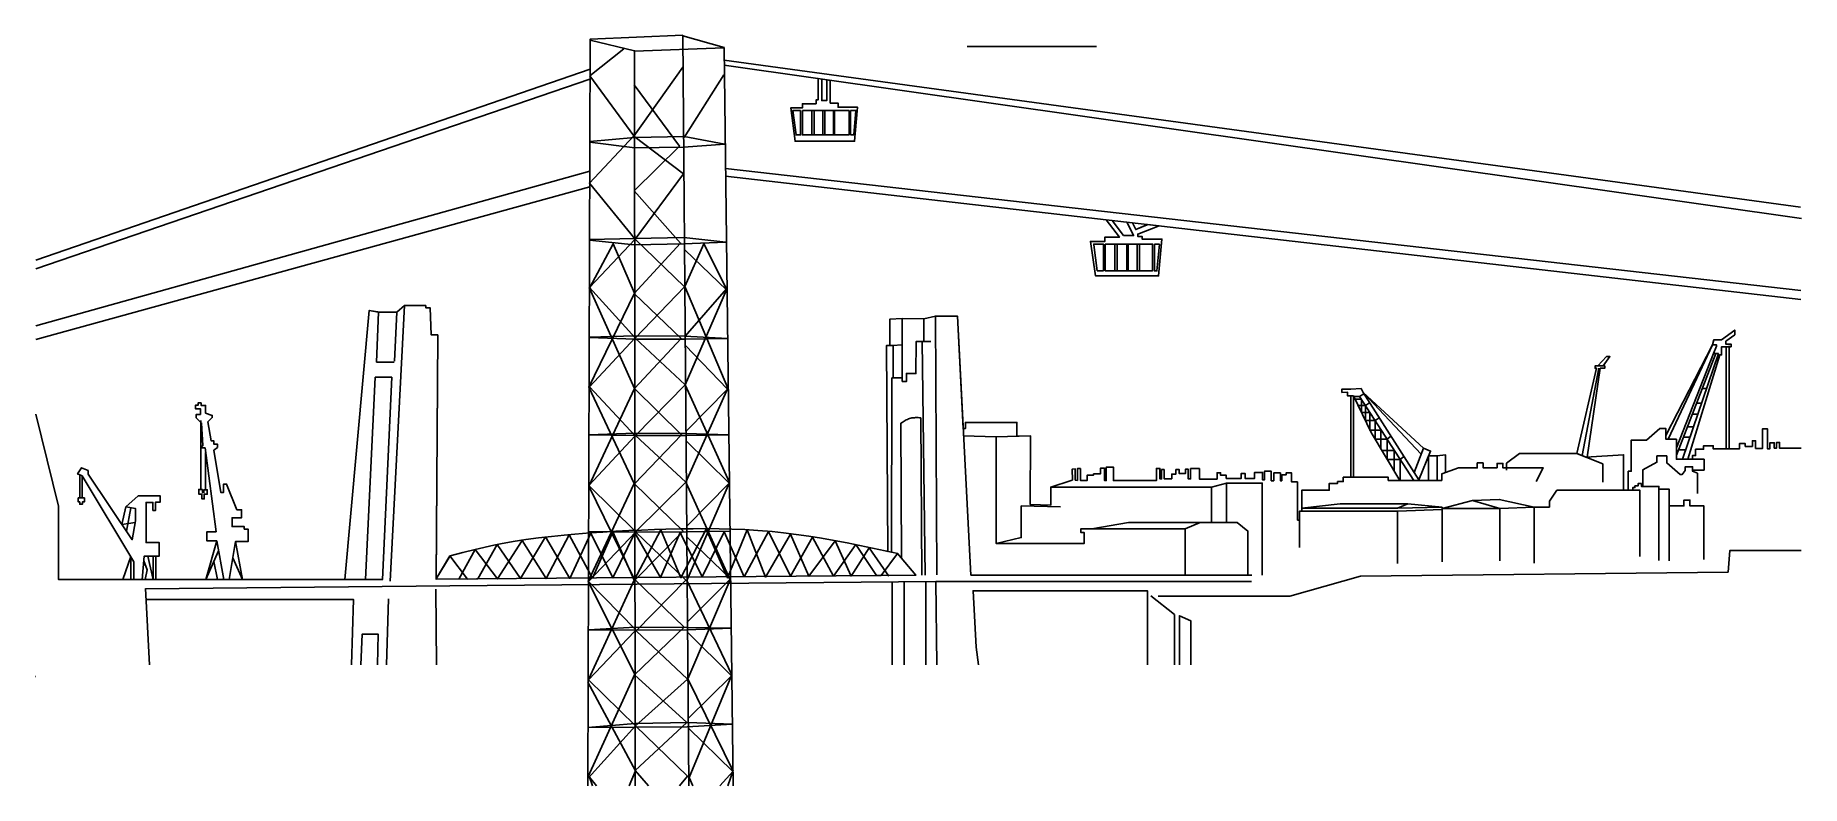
# Model space of a CAD drawing. Header units: millimetres. Extents: x -2 to 7444, y 292 to 3457.
import ezdxf

# ---------------------------------------------------------------- set-up
doc = ezdxf.new("R2010")
doc.units = ezdxf.units.MM
doc.layers.get('0').update_dxf_attribs({"color": 10})
for name, color, linetype in [('Layer 2 cut', 100, 'Continuous'), ('Layer 3 cut', 5, 'Continuous'), ('Layer 3 engraving', 4, 'Continuous')]:
    doc.layers.add(name, color=color, linetype=linetype)

msp = doc.modelspace()

# ---------------------------------------------------------------- linework, layer by layer
for points in [[(2327.4, 292), (2336.7, 3440.8), (2727.5, 3457.2), (2752.4, 292)], [(2336.7, 3436.7), (2524, 3392.3), (2527.3, 292)], [(2939.3, 292), (2901.6, 3405.4), (2727.5, 3455.6)], [(2526.9, 952.7), (2329.5, 1154), (2528.9, 1363.5), (2331.6, 1558.7), (2526.9, 1768.2), (2333.6, 1974.2), (2526.8, 2181.7), (2333.5, 2394), (2526.8, 2597.3), (2333.5, 2833.6), (2520.6, 3033.3), (2335.6, 3286), (2479.5, 3399.6)], [(2524, 3390.5), (2901.6, 3404.1)], [(2902.2, 3352.3), (7440.1, 2732.9)], [(-0.5, 2508.1), (2336.4, 3313.9)], [(2712.9, 292), (2747.4, 331.9), (2527.4, 545.2), (2747.4, 742), (2530.7, 945.5), (2740.9, 1158.8), (2527.4, 1362.2), (2740.9, 1572.2), (2527.4, 1769.1), (2737.6, 1982.4), (2527.3, 2180.3), (2734.2, 2396.9), (2527.3, 2597.1), (2730.9, 2872.7), (2520.7, 3031.3), (2727.6, 3323.4)], [(2733.3, 3026.6), (2901.1, 3290.3)], [(2902.5, 3330.9), (7444.4, 2684.2)], [(-0.5, 2472.5), (2336.2, 3271.7)], [(2583.3, 292), (2526.6, 356.1), (2744.3, 558), (2524, 759.9), (2732.6, 961), (2526.6, 1160.7), (2728.6, 1365.2), (2523.9, 1564.9), (2722.1, 1772.4), (2524, 1967.8), (2720.8, 2177.9), (2522.7, 2368.6), (2718.3, 2580.9), (2522.7, 2801.3), (2713.1, 2989), (2522.7, 3248.3)], [(3298, 3274.7), (3298, 3184.7), (3289.7, 3184.7), (3289.7, 3168.2), (3231.8, 3168.2), (3231.8, 3156.3), (3231.8, 3150.6), (3182.5, 3150.6), (3201.2, 3010.6), (3451.5, 3010.6), (3464.1, 3153.4), (3382, 3153.4), (3382, 3171.1), (3349.2, 3171.1), (3349.2, 3267.2)], [(3334.1, 3268.7), (3334.1, 3182), (3313.2, 3182), (3313.2, 3272.3)], [(3224, 3139.9), (3191.2, 3139.9), (3204.9, 3037.2), (3224, 3037.2), (3224, 3139.9)], [(3231.6, 3139.9), (3231.6, 3037.2), (3428.2, 3037.2), (3428.2, 3139.9), (3231.6, 3139.9)], [(3272, 3139.9), (3272, 3037.2)], [(3281.4, 3139.9), (3281.4, 3037.2)], [(3317.4, 3139.9), (3317.4, 3037.2)], [(3325.7, 3139.9), (3325.7, 3037.2)], [(3362.5, 3139.9), (3362.5, 3037.2)], [(3367.6, 3139.9), (3367.6, 3037.2)], [(3434.7, 3037.2), (3448.1, 3037.2), (3457.1, 3139.9), (3434.7, 3139.9), (3434.7, 3037.2)], [(2335.5, 3009.9), (2523.9, 3025.5), (2732.7, 3030.9), (2905.3, 2997.4), (2730, 2985.4), (2525.3, 2982.7), (2335.5, 3007.1)], [(-0.5, 2231.4), (2335.1, 2883.5)], [(2907.8, 2894.8), (7441.2, 2381.1)], [(2908.1, 2862.9), (7441.4, 2342.3)], [(-0.5, 2174.3), (2334.9, 2818)], [(4512.3, 2679.1), (4568.3, 2605.6), (4507.4, 2606.2), (4507.4, 2587.6), (4445.9, 2587.6), (4467.9, 2442.5), (4733, 2442.5), (4747.2, 2597.7), (4663.8, 2597.7), (4663.8, 2608.7), (4645.7, 2608.7), (4645.7, 2618.5), (4735.4, 2653.1)], [(4537, 2675.6), (4585.9, 2612.5), (4627.6, 2612.5), (4600.7, 2667.3)], [(4685.2, 2658), (4636.9, 2637.7), (4623.4, 2665.9)], [(2329, 330.1), (2525.9, 762.6), (2329, 1153.9), (2522, 1566.1), (2331.6, 1973.1), (2524.5, 2369.6), (2434.5, 2577.2), (2335.4, 2393.5)], [(2334.1, 2592.8), (2521.8, 2573.3), (2731.7, 2577.2), (2909.1, 2585), (2731.7, 2604.6), (2525.7, 2600.7), (2334.1, 2595.5)], [(2883.8, 292), (2939.4, 353.8), (2748.4, 742.1), (2927.8, 1159.7), (2740.6, 1571.7), (2917.3, 1969.5), (2735.4, 2397.6), (2816, 2577.3), (2912.2, 2387.7), (2736.8, 2187.7)], [(2770.2, 292), (2755, 326.8), (2934.3, 759.3), (2744.6, 1157.2), (2923.9, 1570.8), (2738.1, 1982.9), (2912.2, 2383.5), (2738.1, 2551.1)], [(4460.2, 2573.6), (4475, 2464.4), (4500.8, 2464.4), (4500.8, 2576.8), (4459.7, 2576.8), (4459.7, 2574.3)], [(4507.9, 2576.7), (4507.9, 2463.9), (4707.8, 2463.9), (4707.8, 2576.7), (4507.9, 2576.7)], [(4548.5, 2576.3), (4548.5, 2463.9)], [(4558.1, 2576.7), (4558.1, 2464.2)], [(4598.8, 2576), (4598.8, 2463.5)], [(4604.6, 2576.7), (4604.6, 2463.9)], [(4643.1, 2576.7), (4643.1, 2463.9)], [(4652.8, 2576.7), (4652.8, 2463.9)], [(4715.7, 2576.2), (4715.7, 2463.6), (4726.1, 2463.6), (4736.5, 2576.2), (4715.7, 2576.2)], [(2330.2, 739.4), (2524.5, 1161.6), (2331.5, 1555.5), (2523.2, 1968), (2332.8, 2393.1)], [(1687.8, 1161.6), (1694.2, 2193.4), (1667.1, 2193.4), (1662.3, 2308.1), (1643.7, 2308.1), (1643.7, 2317.4), (1554.9, 2317.4), (1494.1, 1154.6)], [(1302.1, 1161.5), (1405.8, 2297), (1450, 2288.9), (1521.9, 2288.9), (1511.4, 2083.2)], [(1445.1, 2289.8), (1436.3, 2078.7), (1510.9, 2078.7)], [(3600.2, 2148.7), (3599.8, 2259.4), (3652.9, 2262.4), (3744, 2260.7)], [(3652.9, 2262.4), (3652.9, 1996.3)], [(3792.6, 2273), (3744, 2260.7), (3744, 2165.9)], [(3941.3, 1179.6), (3884.9, 2273), (3792.6, 2273), (3798.6, 1180.8)], [(2333.6, 2182.6), (2525.7, 2175.3), (2737.1, 2174.8), (2916.2, 2178.4), (2736.6, 2188.4), (2525.3, 2188.9), (2334.7, 2183.6)], [(3773.7, 2165.2), (3736.7, 2165.2), (3710.9, 2165.2), (3710.1, 2030.4), (3670.1, 2031.1), (3670.1, 1996.3), (3652.9, 1996.3)], [(3736.7, 2165.2), (3748.8, 1180.4)], [(6942.4, 1668.8), (7093.2, 2115), (7073, 2115), (7085.2, 2145.3), (7085.2, 2152.2), (7068.2, 2152.2), (7074.6, 2173), (7106, 2173), (7162, 2213.6), (7162, 2193.9), (7124.1, 2166.8), (7124.1, 2155.1), (7146.5, 2155.1), (7146.5, 2143.4), (7106.6, 2143.4), (7106.6, 2108.8), (7099.1, 2108.8), (6965.1, 1668.8)], [(2742.4, 1789.2), (2915.8, 1965.1), (2737.2, 2150.7)], [(3614.2, 2148.7), (3586.2, 2148.7)], [(3586.2, 2148.7), (3591.2, 1280.5)], [(3649.5, 2150.9), (3614.2, 2148.7), (3614.2, 2012.8)], [(6607.9, 2062.4), (6636.1, 2102.3), (6621.7, 2102.3), (6585.2, 2062.4)], [(6872.1, 1769.3), (7068.2, 2152.2)], [(6881.8, 1753.4), (7068.2, 2152.2)], [(6916.7, 1686.1), (7083.1, 2115)], [(6916.7, 1716.6), (7073, 2115)], [(7126.5, 2143.4), (7126.5, 1712.4)], [(7138.5, 2147.8), (7138.5, 1712.4)], [(1462.1, 1161.4), (1500.7, 2015), (1431.1, 2015), (1389.2, 1161.5)], [(3608.5, 2012.6), (3607.6, 1277)], [(3608.5, 2012.6), (3652.9, 2012.9)], [(6496.2, 1693.3), (6579.8, 2052.9), (6573.4, 2052.9), (6573.4, 2062.4), (6614.4, 2062.4), (6614.4, 2053.1), (6595.5, 2053.1), (6540.5, 1678.3)], [(6519.1, 1684.2), (6589, 2052.8)], [(5749.7, 1579.9), (5630.1, 1781.6), (5554.8, 1936.4), (5530.4, 1936.4), (5530.4, 1951.3), (5505.9, 1950.7), (5505.9, 1965), (5543.5, 1965), (5587, 1966.8), (5596.2, 1950.5), (5830.1, 1581.7)], [(5543.4, 1936.4), (5543.4, 1593)], [(5554.8, 1936.4), (5554.8, 1593)], [(5579.9, 1933.4), (5598.6, 1945.1)], [(5850.4, 1716), (5596.2, 1950.5)], [(5840.4, 1690.1), (5596.2, 1950.5)], [(7025.8, 1967.3), (7043.3, 1967.3)], [(792.8, 1161.5), (762.5, 1324.3), (721.2, 1324.3), (721.2, 1363.3), (760.2, 1363.3), (713.2, 1716.5), (695.1, 1716.5), (703.6, 1726.9), (698.7, 1821.2), (676.6, 1844.3), (676.6, 1857.8), (694.2, 1857.8), (694.2, 1882), (673, 1882), (673, 1896.4), (683.8, 1896.4), (683.8, 1906.3), (696.9, 1906.3), (696.9, 1895.9), (715.3, 1895.9), (715.3, 1863.6), (744, 1853.7), (744, 1844.8), (725.6, 1827.2), (738.8, 1747.2), (750.1, 1747.2), (750.1, 1732.6), (765.3, 1732.6), (765.3, 1719), (749.8, 1707.2), (779.7, 1529.2), (791.5, 1529.2), (791.5, 1564.4), (804.2, 1564.4), (847.7, 1455.7), (867.2, 1455.7), (867.2, 1422), (827.3, 1422), (827.3, 1384.9), (878.3, 1384.9), (878.3, 1374.7), (894.8, 1374.7), (894.8, 1321.4), (841.7, 1321.4), (814.9, 1161.5)], [(5808.7, 1579.9), (5580.6, 1934.3), (5555.8, 1934.3)], [(5670.7, 1713.2), (5670.7, 1791.6), (5623.5, 1791.6), (5623.5, 1866.1), (5588.7, 1866.1), (5588.7, 1921.9), (5562.1, 1921.9)], [(5751.1, 1578.4), (5751.1, 1667.9), (5696.9, 1667.9), (5696.9, 1753.9), (5646.6, 1753.9), (5646.6, 1832.3), (5605.2, 1832.3), (5605.2, 1895.2), (5574.8, 1895.2)], [(5605.3, 1895.6), (5623, 1907.3)], [(7001.6, 1905.1), (7022.3, 1905.1)], [(-0.5, 1859.7), (96.2, 1471), (96.2, 1161.5), (1389.5, 1161.5)], [(695.2, 1541.4), (695.2, 1832.8)], [(3647.3, 1820.7), (3651.6, 1823.7), (3656, 1826.7), (3660.5, 1829.6), (3664.9, 1832.4), (3669.5, 1834.9), (3674.1, 1837.2), (3678.8, 1839.3), (3683, 1840.8), (3688.5, 1842.2), (3693.5, 1843.2), (3698.6, 1843.9), (3703.8, 1844.3), (3709, 1844.5), (3714.3, 1844.6), (3719.6, 1844.5), (3724.9, 1844.3), (3730.3, 1844.1)], [(3647.3, 1820.7), (3650, 1250.7)], [(3730.3, 1844.1), (3734.9, 1179.6)], [(4135.9, 1766.2), (4135.9, 1824), (3919.2, 1824), (3919.2, 1798.3), (3909.4, 1798.3)], [(5646, 1832.4), (5663, 1843.7)], [(6713.4, 1539), (6713.4, 1618.6), (6725.8, 1618.6), (6725.8, 1697), (6725.8, 1697), (6725.8, 1749.5), (6789.6, 1749.5), (6846.7, 1798), (6872.1, 1798), (6872.1, 1753.4), (6916.7, 1753.4), (6916.7, 1668.8), (7033, 1668.8), (7033, 1623.3), (6984.4, 1623.3)], [(6962.9, 1805.3), (6988.5, 1805.3)], [(6983.8, 1668.8), (6983.8, 1684.4), (6997.5, 1684.4), (6997.5, 1711.3), (7030.7, 1711.3), (7030.7, 1726.2), (7071.4, 1726.2), (7071.4, 1712.4), (7182, 1712.4), (7182, 1734.7), (7206.6, 1734.7), (7206.6, 1723.3), (7237, 1723.3), (7237, 1746.8), (7250.1, 1746.8), (7250.1, 1714.7), (7279.9, 1714.7), (7279.9, 1797.7), (7300, 1797.7), (7300, 1713.6), (7310.3, 1713.6), (7310.3, 1738.7), (7328.6, 1738.7), (7328.6, 1716.4), (7338.9, 1716.4), (7338.9, 1739.9), (7351, 1739.9), (7351, 1715.3), (7442.6, 1715.3)], [(6984, 1859.6), (7006.9, 1859.6)], [(2331.7, 1772), (2525.8, 1768.7), (2741.1, 1769.5), (2919.8, 1772), (2739.7, 1776.9), (2525.1, 1778.5), (2332.7, 1772)], [(2742.4, 1384.9), (2922.4, 1568.6), (2739.8, 1747.5)], [(3909.9, 1767.5), (4048.5, 1764.2), (4193.7, 1767.5), (4192.1, 1477.4), (4278.5, 1474.9), (4278.5, 1551.5), (4365, 1580), (4369.9, 1580.9), (4369, 1627.3), (4382.1, 1628.1), (4382.1, 1580.9), (4391.1, 1580), (4391.1, 1629.9), (4403.9, 1629.9), (4403.9, 1579.4), (4432.7, 1579.4), (4432.7, 1602.5), (4459.3, 1602.5), (4459.3, 1607.4), (4487.9, 1607.4), (4487.9, 1631.1), (4505.9, 1631.1), (4505.9, 1578.8), (4512.5, 1578.8), (4512.5, 1636), (4542.8, 1636), (4542.8, 1578.8), (4724.4, 1578.8), (4724.4, 1630.3), (4739.1, 1630.3), (4739.1, 1586.1), (4745.7, 1586.1), (4745.7, 1625.4), (4756.3, 1625.4), (4756.3, 1586.9), (4789, 1586.9), (4789, 1606.6), (4806.2, 1606.6), (4806.2, 1625.4), (4820.1, 1625.4), (4820.1, 1608.2), (4846.6, 1608.2), (4846.6, 1626.9), (4858.2, 1626.9), (4858.2, 1585.7), (4868.2, 1585.7), (4868.2, 1629.4), (4905.2, 1629.4), (4905.2, 1585.1), (4973.1, 1585.1), (4979.7, 1585.1), (4979.7, 1612.2), (4994.6, 1612.2), (4994.6, 1601.5), (5018.5, 1601.5), (5018.5, 1588.3), (5082, 1588.3), (5082, 1608.9), (5097.7, 1608.9), (5097.7, 1588.3), (5138.2, 1588.3), (5138.2, 1613.2), (5172, 1613.2), (5172, 1582.1), (5179.8, 1582.1), (5179.8, 1618.7), (5208, 1618.7), (5208, 1578.2), (5218.7, 1578.2), (5218.7, 1611.2), (5246.9, 1611.2), (5246.9, 1578.2), (5252.4, 1578.2), (5252.4, 1602.8), (5270.7, 1602.8), (5270.7, 1611.5), (5294.2, 1611.5), (5294.2, 1573.1), (5318.7, 1573.1), (5318.7, 1412.1)], [(4048.5, 1764.2), (4048.5, 1313.7), (4419.8, 1313.7), (4419.8, 1359.7), (4405.6, 1359.7), (4405.6, 1375.6), (4846, 1375.6), (4846, 1179.6)], [(5696.9, 1754.2), (5712.1, 1765.8)], [(5810.6, 1612.4), (5850.4, 1716), (5879.9, 1703.7), (5830.1, 1581.7)], [(6946.3, 1762.4), (6974, 1762.4)], [(715.8, 1540.5), (715.8, 1697.1)], [(5337.2, 1451), (5337.2, 1538), (5452.5, 1538), (5452.5, 1566.8), (5488.2, 1566.8), (5488.2, 1575.1), (5511.6, 1575.1), (5511.6, 1593), (5701.6, 1593), (5701.6, 1579.9), (5871.5, 1579.9), (5927.4, 1579.9), (5927.4, 1607.3), (5997.7, 1632.5), (6076.4, 1632.5), (6076.4, 1653.3), (6101.1, 1653.3), (6101.1, 1633.2), (6160.2, 1633.2), (6160.2, 1651.2), (6184.7, 1651.2), (6184.7, 1632.5), (6355, 1632.5), (6324.9, 1575)], [(5726.1, 1619.8), (5726.1, 1706.4), (5674.7, 1706.4)], [(5752.2, 1667.4), (5766.9, 1680)], [(5871.5, 1579.9), (5871.5, 1683.3), (5907.3, 1683.3), (5907.3, 1579.9)], [(5907.3, 1683.3), (5943.3, 1687.4), (5943.3, 1613)], [(6199.6, 1622.4), (6199.6, 1652.4), (6254.8, 1693.3), (6298.8, 1693.3), (6496.2, 1693.3), (6605.5, 1649.6), (6605.5, 1572.7)], [(6534.7, 1677.9), (6693.5, 1688), (6693.5, 1615.9)], [(6775.1, 1554.6), (6775.1, 1625), (6834.1, 1656.2), (6834.1, 1682.8), (6875.5, 1682.8), (6875.5, 1653.3), (6932.2, 1605.2), (6941.3, 1605.2), (6953.8, 1622.2), (6953.8, 1637.5), (6984.4, 1637.5), (6984.4, 1618.2), (7005.5, 1609.7)], [(6925.2, 1708.8), (6955.9, 1708.8)], [(412.8, 1161.5), (412.8, 1235.6), (194.8, 1599.1), (175.7, 1606.9), (192.6, 1633.4), (220.5, 1621.3), (220.5, 1606.5), (406.6, 1329.5), (420.5, 1409.7), (420.5, 1461), (379.6, 1468.4), (431, 1514.1), (524.7, 1514.1), (524.7, 1488.5), (505, 1488.5), (505, 1453.2), (493.7, 1453.2), (493.7, 1487.2), (464.5, 1487.2), (464.5, 1317.8), (520, 1317.8), (520, 1260.3), (457.1, 1260.3), (448.5, 1161.5)], [(194.8, 1599.1), (194.8, 1505.6), (186, 1505.6), (185.2, 1603)], [(4278.5, 1551.5), (4956.9, 1551.5), (5020.1, 1568.1), (5020.1, 1402.8)], [(5020.1, 1568.1), (5170, 1568.1), (5170, 1179.5)], [(6732.3, 1539), (6732.3, 1549.5), (6741.1, 1549.5), (6741.1, 1556.2), (6754.5, 1556.2), (6754.5, 1566.1), (6769.1, 1566.1), (6769.1, 1554.6), (6842.7, 1554.6), (6842.7, 1242.5)], [(7005.5, 1609.7), (7005.5, 1524.1)], [(186, 1505.6), (178.8, 1505.6), (178.8, 1489.1), (185.5, 1489.1), (185.5, 1479.3), (196.2, 1479.3), (196.2, 1489.1), (204.7, 1489.1), (204.7, 1505.6), (194.8, 1505.6)], [(703.3, 1541.4), (687.1, 1541.4), (687.1, 1522), (700.5, 1522), (700.5, 1501.6), (709.8, 1501.6), (709.8, 1521.5), (722.8, 1521.5), (722.8, 1540.5), (708.8, 1540.5), (708.8, 1528.3), (703.3, 1528.3), (703.3, 1541.4)], [(4956.9, 1551.5), (4956.9, 1402.8)], [(5928.6, 1461.6), (6056.1, 1495.6), (6171.9, 1461.6)], [(6056.1, 1495.6), (6169.8, 1499.2), (6316.9, 1467.4)], [(6316.9, 1467.4), (6381.3, 1467.4), (6381.3, 1492.6), (6412.6, 1539), (6732.3, 1539), (6761.6, 1539), (6761.6, 1258.8)], [(6842.7, 1543.4), (6885.8, 1543.4), (6885.8, 1240.4)], [(6885.8, 1472.2), (6948.3, 1472.2), (6948.3, 1496.4), (6973, 1496.4), (6973, 1472.2), (7032, 1472.2), (7032, 1245.8)], [(363, 1394.4), (379.6, 1468.4)], [(382.4, 1365.5), (400, 1464.7)], [(4154.5, 1472.7), (4154.5, 1338.5), (4048.5, 1313.7)], [(4154.5, 1472.7), (4319.5, 1468.5)], [(5328, 1296.5), (5328, 1450.1), (5740, 1450.1), (5928.6, 1456.7), (5928.6, 1235.9)], [(5337.2, 1462), (5498.7, 1480.6), (5784.4, 1480.6), (5740.3, 1462)], [(5337.2, 1462), (5740.3, 1462), (5928.6, 1466.6)], [(5740, 1450.1), (5740, 1228.7)], [(5784.4, 1480.6), (5928.6, 1466.6), (5928.6, 1456.7)], [(5928.6, 1461.6), (6171.9, 1461.6), (6316.9, 1467.4), (6316.9, 1231.3)], [(6171.9, 1461.6), (6171.9, 1240.3)], [(419.3, 1402.4), (363, 1394.4)], [(1745.5, 1261.6), (1819.4, 1163.6), (1863.2, 1163.9), (1945, 1309.1), (2043.5, 1165.4), (2149.1, 1341.1), (2250.8, 1166.3), (2339.5, 1357.3), (2432.7, 1168.5), (2525.3, 1358.6), (2633.5, 1169.6), (2716.3, 1360.6), (2809.8, 1172.3), (2901.7, 1363.2), (2986.5, 1173), (3088.8, 1363.9), (3181.6, 1175.6), (3274.1, 1339.7), (3363.3, 1176.5), (3456.7, 1309.1), (3544.7, 1178), (3563.2, 1178.1), (3632.9, 1270.8), (3710.5, 1179.6)], [(1746.9, 1261.4), (1799.5, 1275.2), (1852.3, 1288.5), (1930.9, 1306.5), (1958.4, 1312), (2011.9, 1321.7), (2065.7, 1330), (2119.6, 1337.2), (2173.7, 1343.5), (2227.9, 1348.9), (2271.8, 1352.8), (2336.4, 1357.9), (2390.7, 1361.7), (2445, 1365), (2499.3, 1367.9), (2553.6, 1370.4), (2608, 1372.4), (2655.5, 1373.9), (2716.8, 1375.3), (2771.3, 1376.1), (2825.8, 1376.3), (2880.3, 1375.8), (2934.7, 1374.4), (2989, 1372.1), (3043.3, 1368.8), (3104.2, 1363.8), (3151.4, 1358.7), (3205.3, 1351.9), (3259.1, 1344.1), (3312.7, 1335.4), (3366.3, 1325.9), (3419.8, 1315.8), (3473.2, 1305.2), (3526.6, 1294.2), (3580, 1282.9), (3633.4, 1271.6)], [(1782.6, 1162.9), (1851.8, 1288.2), (1946.5, 1164.2), (2050.3, 1326.7), (2150.9, 1165.9), (2248.8, 1350.2), (2346.8, 1167.8), (2433, 1362.6), (2522.7, 1159), (2635, 1371.1), (2719.2, 1168.8), (2826.6, 1374.3), (2915.4, 1168.1), (2998.3, 1371.1), (3076, 1172), (3181.8, 1353.4), (3258.9, 1175.3), (3370, 1324.2), (3436.6, 1176), (3513, 1295.4), (3596, 1176)], [(2331.1, 1363.8), (2527.2, 1361.3), (2742.9, 1363), (2925, 1365.4)], [(2745.1, 980.4), (2928.9, 1164.4), (2743.8, 1341.6)], [(4451.4, 1375.6), (4606.8, 1402.8), (5063.9, 1402.8), (5109.7, 1365.9), (5109.7, 1179.6)], [(4846, 1375.6), (4909.2, 1402.8)], [(716.2, 1161.5), (762.5, 1324.3)], [(716.2, 1161.5), (770.3, 1282.5)], [(871.9, 1161.5), (841.7, 1321.4)], [(5122.4, 1091.5), (5286.8, 1091.5), (5585, 1175.6), (7134, 1192.8), (7141.1, 1283.6), (7442.6, 1283.6)], [(367.4, 1161.5), (400.3, 1258.2), (400.3, 1161.5)], [(461.6, 1161.5), (468.7, 1203.1), (455.4, 1240.6)], [(494.1, 1161.5), (472.8, 1260.3)], [(494.1, 1161.5), (494.1, 1260.3)], [(506, 1161.5), (506, 1260.3)], [(765.3, 1161.5), (750, 1237)], [(871.9, 1161.5), (830.3, 1253.2)], [(1687.9, 1164.5), (1746.7, 1262.2)], [(462.3, 1122.9), (1745.1, 1134.5), (3793.6, 1153.1), (5125.3, 1153.1)], [(462.3, 1123.4), (479.1, 801.5)], [(1389.6, 1161.4), (1462.3, 1161.4)], [(1689.6, 801.5), (1686.8, 1120.5)], [(1688.5, 1162.5), (3710.9, 1179.4)], [(3610.4, 801.5), (3610.4, 1151.5)], [(3660.8, 801.5), (3660.8, 1151.9)], [(3752.1, 801.5), (3752.1, 1152.8)], [(3798.9, 801.5), (3793.6, 1153.1)], [(3941.3, 1179.6), (5125.8, 1179.6)], [(1330.4, 801.5), (1339.8, 1076.9), (464.2, 1076.9)], [(1478.1, 801.5), (1486.4, 1080.5)], [(3974.5, 801.5), (3964, 875.9), (3951.1, 1114.3), (4686, 1114.3), (4686, 801.5)], [(4700.4, 1092.6), (4800.8, 1013.9), (4800.8, 801.5)], [(4731.7, 1091.5), (5122.4, 1091.5)], [(4821.3, 801.5), (4821.3, 1008.5), (4868.8, 988), (4868.8, 801.5)], [(1370.3, 801.5), (1375.6, 930.5), (1443.9, 930.5), (1440.8, 801.5)], [(2329.4, 949.1), (2526.6, 947.5), (2746, 950), (2930.7, 956.6), (2747.7, 959.9), (2526.6, 960.7), (2330.3, 949.1)], [(2330.4, 325.3), (2527.4, 545.2), (2330.4, 738.7), (2524.1, 942.2)], [(2750.3, 576.1), (2932.8, 755.9), (2747.7, 940)], [(-0.5, 753), (-2.1, 752.9)], [(2501.5, 292), (2527.4, 354.8), (2327.1, 728.9)], [(2327.4, 537.3), (2526, 538.9), (2746.2, 539.8), (2935.6, 551.4), (2750.3, 558), (2526, 553.9), (2327.4, 538.1)], [(2917, 292), (2938.1, 352), (2751.6, 534.4)], [(2364.2, 292), (2333.7, 328.6), (2347.3, 292)]]:
    msp.add_lwpolyline(points)
at = {"layer": 'Layer 2 cut'}
for points in [[(-0.5, 1859.7), (96.2, 1471), (96.2, 1161.5), (1302.1, 1161.5), (1405.8, 2297), (1445.1, 2289.8), (1521.9, 2288.9), (1554.9, 2317.4), (1643.7, 2317.4), (1643.7, 2308.1), (1662.3, 2308.1), (1667.1, 2193.4), (1694.2, 2193.4), (1687.9, 1164.5), (1746, 1261)], [(3591.2, 1280.5), (3586.2, 2148.7), (3600.2, 2148.7), (3599.8, 2259.4), (3652.9, 2262.4), (3744, 2260.7), (3792.6, 2273), (3884.9, 2273), (3909.4, 1798.3), (3919.2, 1798.3), (3919.2, 1824), (4135.9, 1824), (4135.9, 1766.2), (4193.7, 1767.5), (4192.1, 1477.4), (4278.5, 1474.9), (4278.5, 1551.5)], [(6713.4, 1539), (6713.4, 1618.6), (6725.8, 1618.6), (6725.8, 1697), (6725.8, 1697), (6725.8, 1749.5), (6789.6, 1749.5), (6846.7, 1798), (6872.1, 1798), (6872.1, 1753.4), (6916.7, 1753.4), (6916.7, 1668.8), (6983.8, 1668.8)], [(6983.8, 1668.8), (6983.8, 1684.4), (6997.5, 1684.4), (6997.5, 1711.3), (7030.7, 1711.3), (7030.7, 1726.2), (7071.4, 1726.2), (7071.4, 1712.4), (7182, 1712.4), (7182, 1734.7), (7206.6, 1734.7), (7206.6, 1723.3), (7237, 1723.3), (7237, 1746.8), (7250.1, 1746.8), (7250.1, 1714.7), (7279.9, 1714.7), (7279.9, 1797.7), (7300, 1797.7), (7300, 1713.6), (7310.3, 1713.6), (7310.3, 1738.7), (7328.6, 1738.7), (7328.6, 1716.4), (7338.9, 1716.4), (7338.9, 1739.9), (7351, 1739.9), (7351, 1715.3), (7442.6, 1715.3)], [(4135.9, 1766.2), (4193.7, 1767.5)], [(5337.2, 1451), (5337.2, 1538), (5452.5, 1538), (5452.5, 1566.8), (5488.2, 1566.8), (5488.2, 1575.1), (5511.6, 1575.1), (5511.6, 1593), (5701.6, 1593), (5701.6, 1579.9), (5871.5, 1579.9), (5927.4, 1579.9), (5927.4, 1607.3), (5997.7, 1632.5), (6076.4, 1632.5), (6076.4, 1653.3), (6101.1, 1653.3), (6101.1, 1633.2), (6160.2, 1633.2), (6160.2, 1651.2), (6184.7, 1651.2), (6184.7, 1632.5), (6199.6, 1632.5)], [(6199.6, 1632.5), (6199.6, 1652.4), (6254.8, 1693.3), (6298.8, 1693.3), (6496.2, 1693.3), (6534.7, 1677.9)], [(6534.7, 1677.9), (6693.5, 1688), (6693.5, 1615.9)], [(4278.5, 1551.5), (4365, 1580), (4369.9, 1580.9), (4369, 1627.3), (4382.1, 1628.1), (4382.1, 1580.9), (4391.1, 1580), (4391.1, 1629.9), (4403.9, 1629.9), (4403.9, 1579.4), (4432.7, 1579.4), (4432.7, 1602.5), (4459.3, 1602.5), (4459.3, 1607.4), (4487.9, 1607.4), (4487.9, 1631.1), (4505.9, 1631.1), (4505.9, 1578.8), (4512.5, 1578.8), (4512.5, 1636), (4542.8, 1636), (4542.8, 1578.8), (4724.4, 1578.8), (4724.4, 1630.3), (4739.1, 1630.3), (4739.1, 1586.1), (4745.7, 1586.1), (4745.7, 1625.4), (4756.3, 1625.4), (4756.3, 1586.9), (4789, 1586.9), (4789, 1606.6), (4806.2, 1606.6), (4806.2, 1625.4), (4820.1, 1625.4), (4820.1, 1608.2), (4846.6, 1608.2), (4846.6, 1626.9), (4858.2, 1626.9), (4858.2, 1585.7), (4868.2, 1585.7), (4868.2, 1629.4), (4905.2, 1629.4), (4905.2, 1585.1), (4973.1, 1585.1), (4979.7, 1585.1), (4979.7, 1612.2), (4994.6, 1612.2), (4994.6, 1601.5), (5018.5, 1601.5), (5018.5, 1588.3), (5082, 1588.3), (5082, 1608.9), (5097.7, 1608.9), (5097.7, 1588.3), (5138.2, 1588.3), (5138.2, 1613.2), (5172, 1613.2), (5172, 1582.1), (5179.8, 1582.1), (5179.8, 1618.7), (5208, 1618.7), (5208, 1578.2), (5218.7, 1578.2), (5218.7, 1611.2), (5246.9, 1611.2), (5246.9, 1578.2), (5252.4, 1578.2), (5252.4, 1602.8), (5270.7, 1602.8), (5270.7, 1611.5), (5294.2, 1611.5), (5294.2, 1573.1), (5318.7, 1573.1), (5318.7, 1412.1)], [(6693.5, 1615.9), (6693.5, 1539), (6713.4, 1539)], [(5318.7, 1412.1), (5328, 1412.1), (5328, 1450.1), (5337.2, 1450.1), (5337.2, 1451)], [(1746.9, 1261.4), (1799.5, 1275.2), (1852.3, 1288.5), (1930.9, 1306.5), (1958.4, 1312), (2011.9, 1321.7), (2065.7, 1330), (2119.6, 1337.2), (2173.7, 1343.5), (2227.9, 1348.9), (2271.8, 1352.8), (2336.4, 1357.9), (2390.7, 1361.7), (2445, 1365), (2499.3, 1367.9), (2553.6, 1370.4), (2608, 1372.4), (2655.5, 1373.9), (2716.8, 1375.3), (2771.3, 1376.1), (2825.8, 1376.3), (2880.3, 1375.8), (2934.7, 1374.4), (2989, 1372.1), (3043.3, 1368.8), (3104.2, 1363.8), (3151.4, 1358.7), (3205.3, 1351.9), (3259.1, 1344.1), (3312.7, 1335.4), (3366.3, 1325.9), (3419.8, 1315.8), (3473.2, 1305.2), (3526.6, 1294.2), (3580, 1282.9), (3591.2, 1280.5)]]:
    msp.add_lwpolyline(points, dxfattribs=at)
at = {"layer": 'Layer 3 cut'}
for points in [[(3298, 3274.7), (3298, 3184.7), (3289.7, 3184.7), (3289.7, 3168.2), (3231.8, 3168.2), (3231.8, 3156.3), (3231.8, 3150.6), (3182.5, 3150.6), (3201.2, 3010.6), (3451.5, 3010.6), (3464.1, 3153.4), (3382, 3153.4), (3382, 3171.1), (3349.2, 3171.1), (3349.2, 3267.2)], [(3298, 3274.5), (3313.2, 3272.3)], [(3334.1, 3269.4), (3334.1, 3182), (3313.2, 3182), (3313.2, 3272.3)], [(3334.1, 3269.4), (3349.2, 3267.2)], [(4512.3, 2679.1), (4568.3, 2605.6), (4507.4, 2606.2), (4507.4, 2587.6), (4445.9, 2587.6), (4467.9, 2442.5), (4733, 2442.5), (4747.2, 2597.7), (4663.8, 2597.7), (4663.8, 2608.7), (4645.7, 2608.7), (4645.7, 2618.5), (4735.4, 2653.1)], [(4512.3, 2679.1), (4537, 2675.6)], [(4537, 2675.6), (4585.9, 2612.5), (4627.6, 2612.5), (4600.1, 2668.6)], [(4600.1, 2668.6), (4623.4, 2665.9)], [(4686.7, 2658.7), (4636.9, 2637.7), (4623.4, 2665.9)], [(4686.7, 2658.7), (4735.4, 2653.1)], [(792.8, 1161.5), (762.5, 1324.3), (721.2, 1324.3), (721.2, 1363.3), (760.2, 1363.3), (713.2, 1716.5), (695.1, 1716.5), (703.6, 1726.9), (698.7, 1821.2), (676.6, 1844.3), (676.6, 1857.8), (694.2, 1857.8), (694.2, 1882), (673, 1882), (673, 1896.4), (683.8, 1896.4), (683.8, 1906.3), (696.9, 1906.3), (696.9, 1895.9), (715.3, 1895.9), (715.3, 1863.6), (744, 1853.7), (744, 1844.8), (725.6, 1827.2), (738.8, 1747.2), (750.1, 1747.2), (750.1, 1732.6), (765.3, 1732.6), (765.3, 1719), (749.8, 1707.2), (779.7, 1529.2), (791.5, 1529.2), (791.5, 1564.4), (804.2, 1564.4), (847.7, 1455.7), (867.2, 1455.7), (867.2, 1422), (827.3, 1422), (827.3, 1384.9), (878.3, 1384.9), (878.3, 1374.7), (894.8, 1374.7), (894.8, 1321.4), (841.7, 1321.4), (814.9, 1161.5)], [(412.8, 1161.5), (412.8, 1235.6), (194.8, 1599.1), (175.7, 1606.9), (192.6, 1633.4), (220.5, 1621.3), (220.5, 1606.5), (406.6, 1329.5), (420.5, 1409.7), (420.5, 1461), (379.6, 1468.4), (431, 1514.1), (524.7, 1514.1), (524.7, 1488.5), (505, 1488.5), (505, 1453.2), (493.7, 1453.2), (493.7, 1487.2), (464.5, 1487.2), (464.5, 1317.8), (520, 1317.8), (520, 1260.3), (457.1, 1260.3), (448.5, 1161.5)], [(716.2, 1161.5), (762.5, 1324.3)], [(716.2, 1161.5), (770.3, 1282.5)], [(871.9, 1161.5), (841.7, 1321.4)], [(461.6, 1161.5), (468.7, 1203.1), (455.4, 1240.6)], [(494.1, 1161.5), (472.8, 1260.3)], [(871.9, 1161.5), (830.3, 1253.2)]]:
    msp.add_lwpolyline(points, dxfattribs=at)
at = {"layer": 'Layer 3 engraving'}
for points in [[(3926.8, 3409.3), (4471.7, 3409.3)], [(3224, 3139.9), (3191.2, 3139.9), (3204.9, 3037.2), (3224, 3037.2), (3224, 3139.9)], [(3231.6, 3139.9), (3231.6, 3037.2), (3428.2, 3037.2), (3428.2, 3139.9), (3231.6, 3139.9)], [(3272, 3139.9), (3272, 3037.2)], [(3281.4, 3139.9), (3281.4, 3037.2)], [(3317.4, 3139.9), (3317.4, 3037.2)], [(3325.7, 3139.9), (3325.7, 3037.2)], [(3362.5, 3139.9), (3362.5, 3037.2)], [(3367.6, 3139.9), (3367.6, 3037.2)], [(3434.7, 3037.2), (3448.1, 3037.2), (3457.1, 3139.9), (3434.7, 3139.9), (3434.7, 3037.2)], [(4460.2, 2573.6), (4475, 2464.4), (4500.8, 2464.4), (4500.8, 2576.8), (4459.7, 2576.8), (4459.7, 2574.3)], [(4507.9, 2576.7), (4507.9, 2463.9), (4707.8, 2463.9), (4707.8, 2576.7), (4507.9, 2576.7)], [(4548.5, 2576.3), (4548.5, 2463.9)], [(4558.1, 2576.7), (4558.1, 2464.2)], [(4598.8, 2576), (4598.8, 2463.5)], [(4604.6, 2576.7), (4604.6, 2463.9)], [(4643.1, 2576.7), (4643.1, 2463.9)], [(4652.8, 2576.7), (4652.8, 2463.9)], [(4715.7, 2576.2), (4715.7, 2463.6), (4726.1, 2463.6), (4736.5, 2576.2), (4715.7, 2576.2)]]:
    msp.add_lwpolyline(points, dxfattribs=at)

doc.saveas('drawing.dxf')
